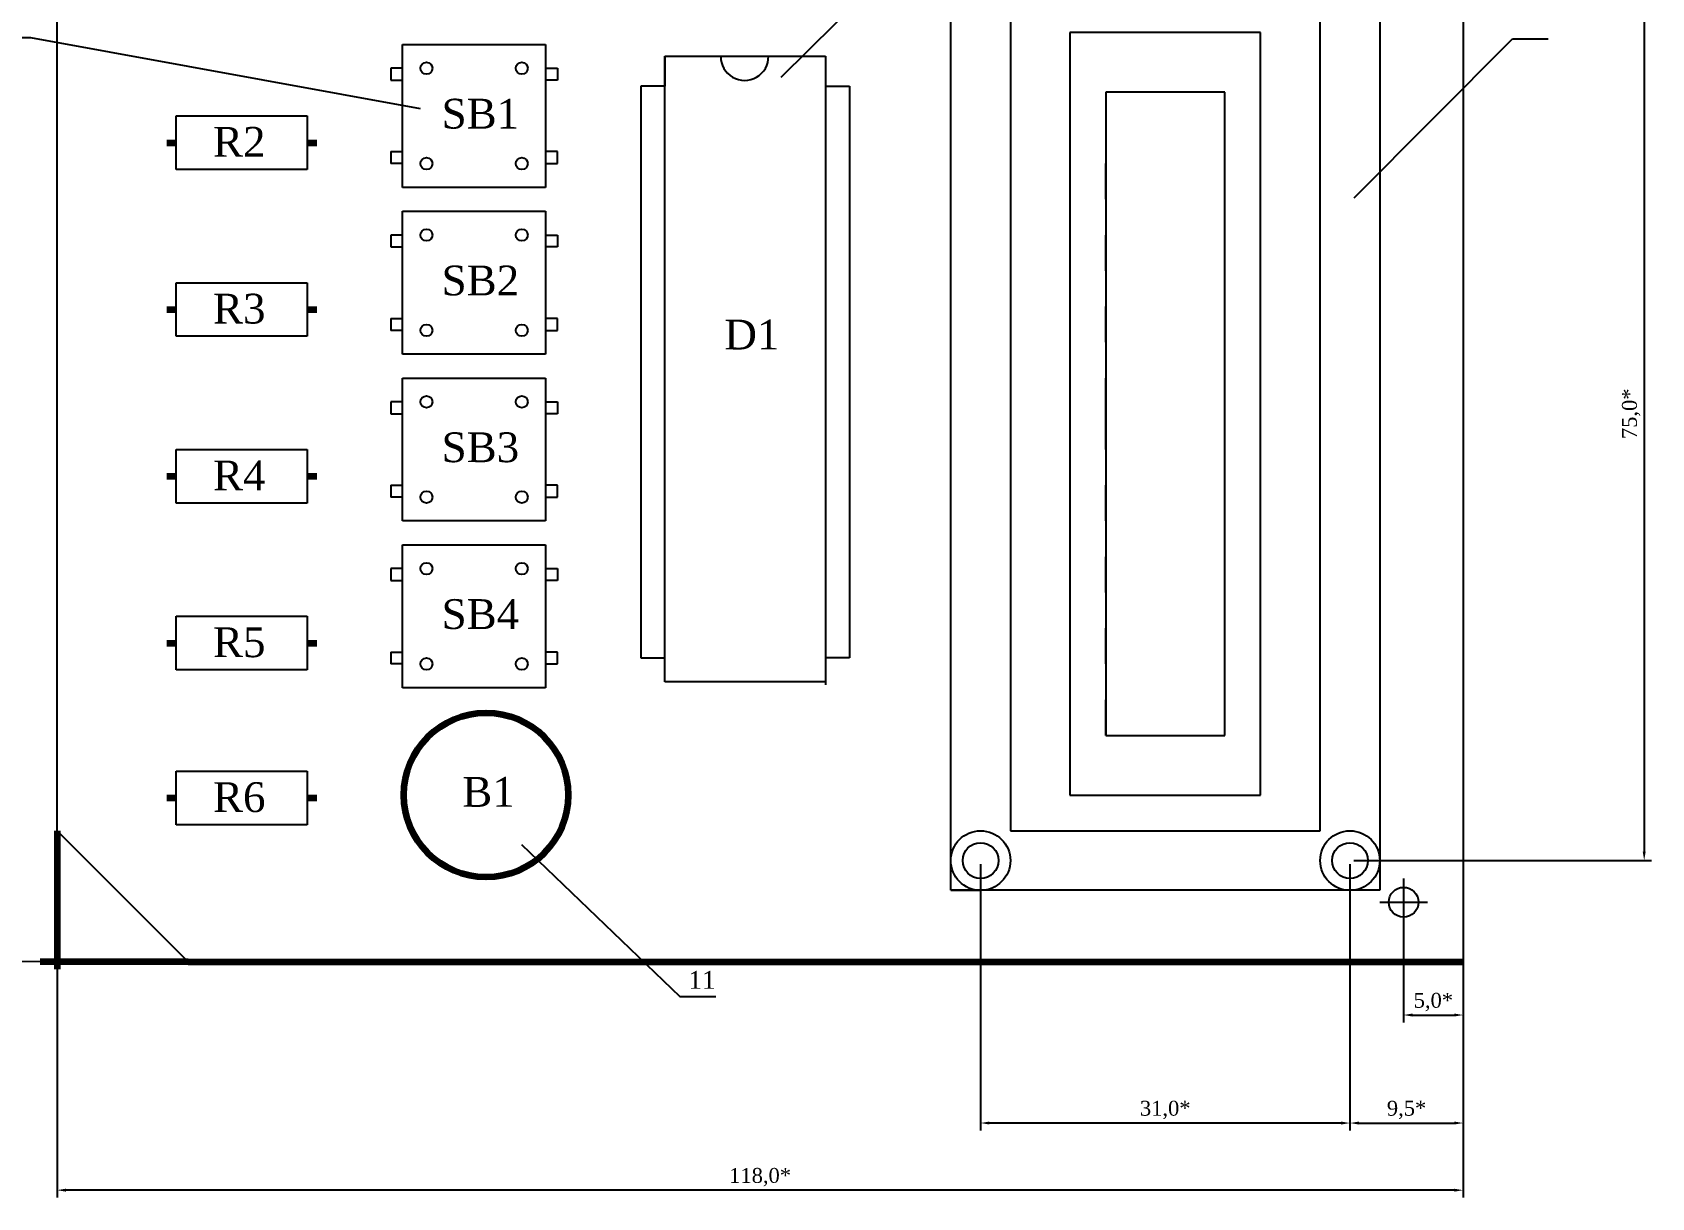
# Model space of a CAD drawing. Header units: millimetres. Extents: x 10 to 851, y 10 to 604.
# Drawn here: x 153.7 to 425.4, y 310.4 to 506 of the extents above; entities that cross this region are included whole.
import ezdxf
from ezdxf import colors
from ezdxf.entities.mleader import LeaderData, LeaderLine
from ezdxf.math import Vec2, Vec3

# ---------------------------------------------------------------- set-up
doc = ezdxf.new("R2010")
doc.units = ezdxf.units.MM
doc.header["$LTSCALE"] = 0.025
doc.styles.add('Annotative', font='times.ttf')
doc.styles.get("Standard").update_dxf_attribs({"font": 'times.ttf'})
doc.dimstyles.new('ISO-25', dxfattribs={"dimtxt": 2.5, "dimasz": 2.5, "dimexe": 1.25, "dimexo": 0.625, "dimtad": 1, "dimtxsty": 'Standard', "dimcen": 2.5, "dimadec": 0, "dimazin": 0, "dimtfac": 1, "dimtmove": 0, "dimatfit": 3, "dimfxl": 1, "dimarcsym": 0})

# ---------------------------------------------------------------- blocks, each defined once
blk = doc.blocks.new('*D29')
at = {"color": 0, "linetype": 'Continuous', "lineweight": -2, "transparency": 16777216}
for p, q in [((157.2, 550.01), (124.53, 550.27)), ((125.77, 548.76), (124.24, 351.76)), ((155.64, 350.01), (122.97, 350.27))]:
    blk.add_line(p, q, dxfattribs=at)
at = {"color": 0, "linetype": 'Continuous', "lineweight": 100, "transparency": 16777216}
for points in [[(125.52, 548.76), (126.02, 548.75), (125.78, 550.26)], [(123.99, 351.76), (124.49, 351.75), (124.22, 350.26)]]:
    blk.add_solid(points, dxfattribs=at)
at = {"layer": 'Defpoints', "color": 0, "linetype": 'Continuous', "lineweight": 100, "transparency": 16777216}
for p in [(157.82, 550.01), (124.22, 350.26), (156.27, 350.01)]:
    blk.add_point(p, dxfattribs=at)
at = {"color": 0, "linetype": 'Continuous', "lineweight": 100, "transparency": 16777216, "insert": (122.82, 450.27), "char_height": 2.5, "attachment_point": 5, "rotation": 89.5534}
blk.add_mtext('100,0*', dxfattribs=at)
blk = doc.blocks.new('*D30')
at = {"color": 0, "linetype": 'Continuous', "lineweight": -2, "transparency": 16777216}
for p, q in [((157.82, 349.38), (157.82, 310.42)), ((393.82, 349.38), (393.82, 310.42)), ((392.32, 311.67), (159.32, 311.67))]:
    blk.add_line(p, q, dxfattribs=at)
at = {"color": 0, "linetype": 'Continuous', "lineweight": 100, "transparency": 16777216}
for points in [[(159.32, 311.92), (159.32, 311.42), (157.82, 311.67)], [(392.32, 311.92), (392.32, 311.42), (393.82, 311.67)]]:
    blk.add_solid(points, dxfattribs=at)
at = {"layer": 'Defpoints', "color": 0, "linetype": 'Continuous', "lineweight": 100, "transparency": 16777216}
for p in [(157.82, 350.01), (393.82, 350.01), (157.82, 311.67)]:
    blk.add_point(p, dxfattribs=at)
at = {"color": 0, "linetype": 'Continuous', "lineweight": 100, "transparency": 16777216, "insert": (275.82, 313.85), "char_height": 2.5, "attachment_point": 5}
blk.add_mtext('118,0*', dxfattribs=at)
blk = doc.blocks.new('*D33')
at = {"color": 0, "linetype": 'Continuous', "lineweight": -2, "transparency": 16777216}
for p, q in [((383.82, 359.38), (383.82, 339.82)), ((393.82, 357.36), (393.82, 339.82)), ((385.32, 341.07), (392.32, 341.07))]:
    blk.add_line(p, q, dxfattribs=at)
at = {"color": 0, "linetype": 'Continuous', "lineweight": 100, "transparency": 16777216}
for points in [[(385.32, 341.32), (385.32, 340.82), (383.82, 341.07)], [(392.32, 341.32), (392.32, 340.82), (393.82, 341.07)]]:
    blk.add_solid(points, dxfattribs=at)
at = {"layer": 'Defpoints', "color": 0, "linetype": 'Continuous', "lineweight": 100, "transparency": 16777216}
for p in [(383.82, 360.01), (393.82, 357.99), (393.82, 341.07)]:
    blk.add_point(p, dxfattribs=at)
at = {"color": 0, "linetype": 'Continuous', "lineweight": 100, "transparency": 16777216, "insert": (388.82, 343.25), "char_height": 2.5, "attachment_point": 5}
blk.add_mtext('5,0*', dxfattribs=at)
blk = doc.blocks.new('_None')
blk = doc.blocks.new('*D89')
at = {"layer": 'Defpoints', "color": 0, "linetype": 'Continuous', "lineweight": -2, "transparency": 16777216}
for p, q in [((375.46, 517.01), (425.45, 517.01)), ((424.2, 515.51), (424.2, 368.5)), ((375.45, 367), (425.45, 367))]:
    blk.add_line(p, q, dxfattribs=at)
at = {"layer": 'Defpoints', "color": 0, "linetype": 'Continuous', "lineweight": 100, "transparency": 16777216}
for p in [(374.84, 517.01), (374.82, 367), (424.2, 367)]:
    blk.add_point(p, dxfattribs=at)
for points in [[(423.95, 515.51), (424.45, 515.51), (424.2, 517.01)], [(423.95, 368.5), (424.45, 368.5), (424.2, 367)]]:
    blk.add_solid(points, dxfattribs=at)
at = {"layer": 'Defpoints', "color": 0, "linetype": 'Continuous', "lineweight": 100, "transparency": 16777216, "insert": (422.02, 442), "char_height": 2.5, "attachment_point": 5, "rotation": 90, "style": 'Annotative'}
blk.add_mtext('75,0*', dxfattribs=at)
blk = doc.blocks.new('*D90')
at = {"layer": 'Defpoints', "color": 0, "linetype": 'Continuous', "lineweight": -2, "transparency": 16777216}
for p, q in [((312.82, 366.37), (312.82, 321.69)), ((374.82, 366.37), (374.82, 321.69)), ((373.32, 322.94), (314.32, 322.94))]:
    blk.add_line(p, q, dxfattribs=at)
at = {"layer": 'Defpoints', "color": 0, "linetype": 'Continuous', "lineweight": 100, "transparency": 16777216}
for p in [(312.82, 367), (374.82, 367), (312.82, 322.94)]:
    blk.add_point(p, dxfattribs=at)
for points in [[(314.32, 323.19), (314.32, 322.69), (312.82, 322.94)], [(373.32, 323.19), (373.32, 322.69), (374.82, 322.94)]]:
    blk.add_solid(points, dxfattribs=at)
at = {"layer": 'Defpoints', "color": 0, "linetype": 'Continuous', "lineweight": 100, "transparency": 16777216, "insert": (343.82, 325.13), "char_height": 2.5, "attachment_point": 5}
blk.add_mtext('31,0*', dxfattribs=at)
blk = doc.blocks.new('*D91')
at = {"layer": 'Defpoints', "color": 0, "linetype": 'Continuous', "lineweight": -2, "transparency": 16777216}
for p, q in [((374.82, 366.37), (374.82, 321.69)), ((393.82, 366.37), (393.82, 321.69)), ((376.32, 322.94), (392.32, 322.94))]:
    blk.add_line(p, q, dxfattribs=at)
at = {"layer": 'Defpoints', "color": 0, "linetype": 'Continuous', "lineweight": 100, "transparency": 16777216}
for p in [(374.82, 367), (393.82, 367), (393.82, 322.94)]:
    blk.add_point(p, dxfattribs=at)
for points in [[(376.32, 323.19), (376.32, 322.69), (374.82, 322.94)], [(392.32, 323.19), (392.32, 322.69), (393.82, 322.94)]]:
    blk.add_solid(points, dxfattribs=at)
at = {"layer": 'Defpoints', "color": 0, "linetype": 'Continuous', "lineweight": 100, "transparency": 16777216, "insert": (384.32, 325.13), "char_height": 2.5, "attachment_point": 5}
blk.add_mtext('9,5*', dxfattribs=at)
blk = doc.blocks.new('*D105')
at = {"color": 0, "linetype": 'Continuous', "lineweight": -2, "transparency": 16777216}
for p, q in [((374.82, 366.37), (374.82, 321.69)), ((393.82, 366.37), (393.82, 321.69)), ((376.32, 322.94), (392.32, 322.94))]:
    blk.add_line(p, q, dxfattribs=at)
at = {"color": 0, "linetype": 'Continuous', "lineweight": 100, "transparency": 16777216}
for points in [[(376.32, 323.19), (376.32, 322.69), (374.82, 322.94)], [(392.32, 323.19), (392.32, 322.69), (393.82, 322.94)]]:
    blk.add_solid(points, dxfattribs=at)
at = {"layer": 'Defpoints', "color": 0, "linetype": 'Continuous', "lineweight": 100, "transparency": 16777216}
for p in [(374.82, 367), (393.82, 367), (393.82, 322.94)]:
    blk.add_point(p, dxfattribs=at)
at = {"color": 0, "linetype": 'Continuous', "lineweight": 100, "transparency": 16777216, "insert": (384.32, 325.13), "char_height": 2.5, "attachment_point": 5}
blk.add_mtext('9,5*', dxfattribs=at)
blk = doc.blocks.new('*D106')
at = {"color": 0, "linetype": 'Continuous', "lineweight": -2, "transparency": 16777216}
for p, q in [((312.82, 366.37), (312.82, 321.69)), ((374.82, 366.37), (374.82, 321.69)), ((373.32, 322.94), (314.32, 322.94))]:
    blk.add_line(p, q, dxfattribs=at)
at = {"color": 0, "linetype": 'Continuous', "lineweight": 100, "transparency": 16777216}
for points in [[(314.32, 323.19), (314.32, 322.69), (312.82, 322.94)], [(373.32, 323.19), (373.32, 322.69), (374.82, 322.94)]]:
    blk.add_solid(points, dxfattribs=at)
at = {"layer": 'Defpoints', "color": 0, "linetype": 'Continuous', "lineweight": 100, "transparency": 16777216}
for p in [(312.82, 367), (374.82, 367), (312.82, 322.94)]:
    blk.add_point(p, dxfattribs=at)
at = {"color": 0, "linetype": 'Continuous', "lineweight": 100, "transparency": 16777216, "insert": (343.82, 325.13), "char_height": 2.5, "attachment_point": 5}
blk.add_mtext('31,0*', dxfattribs=at)
blk = doc.blocks.new('*D107')
at = {"color": 0, "linetype": 'Continuous', "lineweight": -2, "transparency": 16777216}
for p, q in [((375.46, 517.01), (425.45, 517.01)), ((424.2, 515.51), (424.2, 368.5)), ((375.45, 367), (425.45, 367))]:
    blk.add_line(p, q, dxfattribs=at)
at = {"color": 0, "linetype": 'Continuous', "lineweight": 100, "transparency": 16777216}
for points in [[(423.95, 515.51), (424.45, 515.51), (424.2, 517.01)], [(423.95, 368.5), (424.45, 368.5), (424.2, 367)]]:
    blk.add_solid(points, dxfattribs=at)
at = {"layer": 'Defpoints', "color": 0, "linetype": 'Continuous', "lineweight": 100, "transparency": 16777216}
for p in [(374.84, 517.01), (374.82, 367), (424.2, 367)]:
    blk.add_point(p, dxfattribs=at)
at = {"color": 0, "linetype": 'Continuous', "lineweight": 100, "transparency": 16777216, "insert": (422.02, 442), "char_height": 2.5, "attachment_point": 5, "rotation": 90, "style": 'Annotative'}
blk.add_mtext('75,0*', dxfattribs=at)
blk = doc.blocks.new('*D110')
at = {"color": 0, "linetype": 'Continuous', "lineweight": -2, "transparency": 16777216}
for p, q in [((383.82, 359.38), (383.82, 339.82)), ((393.82, 357.36), (393.82, 339.82)), ((385.32, 341.07), (392.32, 341.07))]:
    blk.add_line(p, q, dxfattribs=at)
at = {"color": 0, "linetype": 'Continuous', "lineweight": 100, "transparency": 16777216}
for points in [[(385.32, 341.32), (385.32, 340.82), (383.82, 341.07)], [(392.32, 341.32), (392.32, 340.82), (393.82, 341.07)]]:
    blk.add_solid(points, dxfattribs=at)
at = {"layer": 'Defpoints', "color": 0, "linetype": 'Continuous', "lineweight": 100, "transparency": 16777216}
for p in [(383.82, 360.01), (393.82, 357.99), (393.82, 341.07)]:
    blk.add_point(p, dxfattribs=at)
at = {"color": 0, "linetype": 'Continuous', "lineweight": 100, "transparency": 16777216, "insert": (388.82, 343.25), "char_height": 2.5, "attachment_point": 5}
blk.add_mtext('5,0*', dxfattribs=at)
blk = doc.blocks.new('*D113')
at = {"color": 0, "linetype": 'Continuous', "lineweight": -2, "transparency": 16777216}
for p, q in [((157.82, 349.38), (157.82, 310.42)), ((393.82, 349.38), (393.82, 310.42)), ((392.32, 311.67), (159.32, 311.67))]:
    blk.add_line(p, q, dxfattribs=at)
at = {"color": 0, "linetype": 'Continuous', "lineweight": 100, "transparency": 16777216}
for points in [[(159.32, 311.92), (159.32, 311.42), (157.82, 311.67)], [(392.32, 311.92), (392.32, 311.42), (393.82, 311.67)]]:
    blk.add_solid(points, dxfattribs=at)
at = {"layer": 'Defpoints', "color": 0, "linetype": 'Continuous', "lineweight": 100, "transparency": 16777216}
for p in [(157.82, 350.01), (393.82, 350.01), (157.82, 311.67)]:
    blk.add_point(p, dxfattribs=at)
at = {"color": 0, "linetype": 'Continuous', "lineweight": 100, "transparency": 16777216, "insert": (275.82, 313.85), "char_height": 2.5, "attachment_point": 5}
blk.add_mtext('118,0*', dxfattribs=at)
blk = doc.blocks.new('*D114')
at = {"color": 0, "linetype": 'Continuous', "lineweight": -2, "transparency": 16777216}
for p, q in [((157.2, 550.01), (124.53, 550.27)), ((125.77, 548.76), (124.24, 351.76)), ((155.64, 350.01), (122.97, 350.27))]:
    blk.add_line(p, q, dxfattribs=at)
at = {"color": 0, "linetype": 'Continuous', "lineweight": 100, "transparency": 16777216}
for points in [[(125.52, 548.76), (126.02, 548.75), (125.78, 550.26)], [(123.99, 351.76), (124.49, 351.75), (124.22, 350.26)]]:
    blk.add_solid(points, dxfattribs=at)
at = {"layer": 'Defpoints', "color": 0, "linetype": 'Continuous', "lineweight": 100, "transparency": 16777216}
for p in [(157.82, 550.01), (124.22, 350.26), (156.27, 350.01)]:
    blk.add_point(p, dxfattribs=at)
at = {"color": 0, "linetype": 'Continuous', "lineweight": 100, "transparency": 16777216, "insert": (122.82, 450.27), "char_height": 2.5, "attachment_point": 5, "rotation": 89.5534}
blk.add_mtext('100,0*', dxfattribs=at)

msp = doc.modelspace()

# ---------------------------------------------------------------- linework, layer by layer
for p, q in [((157.82454, 372.00598), (157.82454, 550.00598)), ((157.82454, 372.00598), (157.82454, 550.00598)), ((393.82454, 550.00598), (393.82454, 350.00598)), ((393.82454, 550.00598), (393.82454, 350.00598)), ((307.82454, 362.00598), (307.82454, 522.00598)), ((307.82454, 362.00598), (307.82454, 522.00598)), ((379.82454, 522.00598), (379.82454, 362.00598)), ((379.82454, 522.00598), (379.82454, 362.00598)), ((317.82454, 512.00598), (317.82454, 372.00598)), ((317.82454, 512.00598), (317.82454, 372.00598)), ((369.82454, 372.00598), (369.82454, 512.00598)), ((369.82454, 372.00598), (369.82454, 512.00598)), ((359.82454, 506.00598), (327.82454, 506.00598)), ((327.82454, 506.00598), (327.82454, 378.00598)), ((327.82454, 506.00598), (327.82454, 378.00598)), ((359.82454, 506.00598), (327.82454, 506.00598)), ((359.82454, 378.00598), (359.82454, 506.00598)), ((359.82454, 378.00598), (359.82454, 506.00598)), ((215.82454, 504.00598), (239.82454, 504.00598)), ((215.82454, 480.00598), (215.82454, 504.00598)), ((215.82454, 480.00598), (215.82454, 504.00598)), ((215.82454, 504.00598), (239.82454, 504.00598)), ((239.82454, 504.00598), (239.82454, 480.00598)), ((239.82454, 504.00598), (239.82454, 480.00598)), ((259.82454, 397.00598), (259.82454, 502.00598)), ((259.82454, 502.00598), (286.82454, 502.00598)), ((259.82454, 502.00598), (259.82454, 497.00598)), ((259.82454, 502.00598), (259.82454, 497.00598)), ((259.82454, 502.00598), (286.82454, 502.00598)), ((259.82454, 397.00598), (259.82454, 502.00598)), ((286.82454, 502.00598), (286.82454, 397.00598)), ((286.82454, 502.00598), (286.82454, 497.00598)), ((286.82454, 502.00598), (286.82454, 497.00598)), ((286.82454, 502.00598), (286.82454, 397.00598)), ((215.82454, 500.00598), (213.82454, 500.00598)), ((213.82454, 500.00598), (213.82454, 498.00598)), ((213.82454, 500.00598), (213.82454, 498.00598)), ((215.82454, 500.00598), (213.82454, 500.00598)), ((213.82454, 498.00598), (215.82454, 498.00598)), ((213.82454, 498.00598), (215.82454, 498.00598)), ((239.82454, 500.00598), (241.82454, 500.00598)), ((239.82454, 500.00598), (241.82454, 500.00598)), ((241.82454, 498.00598), (239.82454, 498.00598)), ((241.82454, 498.00598), (239.82454, 498.00598)), ((241.82454, 500.00598), (241.82454, 500.00598)), ((241.82454, 500.00598), (241.82454, 498.00598)), ((241.82454, 500.00598), (241.82454, 498.00598)), ((241.82454, 500.00598), (241.82454, 500.00598)), ((259.82454, 497.00598), (255.82454, 497.00598)), ((255.82454, 497.00598), (255.82454, 401.00598)), ((255.82454, 497.00598), (255.82454, 401.00598)), ((259.82454, 497.00598), (255.82454, 497.00598)), ((286.82454, 497.00598), (290.82454, 497.00598)), ((286.82454, 497.00598), (290.82454, 497.00598)), ((290.82454, 497.00598), (290.82454, 401.00598)), ((290.82454, 497.00598), (290.82454, 401.00598)), ((353.82454, 496.00598), (333.82454, 496.00598)), ((333.82454, 496.00598), (333.82454, 390.00598)), ((333.82454, 496.00598), (333.82454, 390.00598)), ((353.82454, 496.00598), (333.82454, 496.00598)), ((353.82454, 388.00598), (353.82454, 496.00598)), ((353.82454, 388.00598), (353.82454, 496.00598)), ((177.82454, 492.00598), (199.82454, 492.00598)), ((177.82454, 483.00598), (177.82454, 492.00598)), ((177.82454, 483.00598), (177.82454, 492.00598)), ((177.82454, 492.00598), (199.82454, 492.00598)), ((199.82454, 492.00598), (199.82454, 483.00598)), ((199.82454, 492.00598), (199.82454, 483.00598)), ((353.82454, 484.00598), (353.82454, 490.00598)), ((353.82454, 484.00598), (353.82454, 490.00598)), ((213.82454, 486.00598), (213.82454, 484.00598)), ((213.82454, 486.00598), (215.82454, 486.00598)), ((213.82454, 486.00598), (215.82454, 486.00598)), ((213.82454, 486.00598), (213.82454, 484.00598)), ((215.82454, 484.00598), (213.82454, 484.00598)), ((215.82454, 484.00598), (213.82454, 484.00598)), ((241.82454, 486.00598), (239.82454, 486.00598)), ((241.82454, 486.00598), (239.82454, 486.00598)), ((239.82454, 484.00598), (241.82454, 484.00598)), ((239.82454, 484.00598), (241.82454, 484.00598)), ((241.82454, 484.00598), (241.82454, 486.00598)), ((241.82454, 484.00598), (241.82454, 486.00598)), ((333.82454, 478.00598), (333.82454, 484.00598)), ((333.82454, 478.00598), (333.82454, 484.00598)), ((199.82454, 483.00598), (177.82454, 483.00598)), ((199.82454, 483.00598), (177.82454, 483.00598)), ((239.82454, 480.00598), (215.82454, 480.00598)), ((239.82454, 480.00598), (215.82454, 480.00598)), ((215.82454, 476.00598), (239.82454, 476.00598)), ((215.82454, 452.00598), (215.82454, 476.00598)), ((215.82454, 452.00598), (215.82454, 476.00598)), ((215.82454, 476.00598), (239.82454, 476.00598)), ((239.82454, 476.00598), (239.82454, 452.00598)), ((239.82454, 476.00598), (239.82454, 452.00598)), ((353.82454, 472.00598), (353.82454, 478.00598)), ((353.82454, 472.00598), (353.82454, 478.00598)), ((215.82454, 472.00598), (213.82454, 472.00598)), ((213.82454, 472.00598), (213.82454, 470.00598)), ((213.82454, 472.00598), (213.82454, 470.00598)), ((215.82454, 472.00598), (213.82454, 472.00598)), ((239.82454, 472.00598), (241.82454, 472.00598)), ((239.82454, 472.00598), (241.82454, 472.00598)), ((241.82454, 472.00598), (241.82454, 472.00598)), ((241.82454, 472.00598), (241.82454, 470.00598)), ((241.82454, 472.00598), (241.82454, 470.00598)), ((241.82454, 472.00598), (241.82454, 472.00598)), ((333.82454, 466.00598), (333.82454, 472.00598)), ((333.82454, 466.00598), (333.82454, 472.00598)), ((213.82454, 470.00598), (215.82454, 470.00598)), ((213.82454, 470.00598), (215.82454, 470.00598)), ((241.82454, 470.00598), (239.82454, 470.00598)), ((241.82454, 470.00598), (239.82454, 470.00598)), ((353.82454, 460.00598), (353.82454, 466.00598)), ((353.82454, 460.00598), (353.82454, 466.00598)), ((177.82454, 464.00598), (199.82454, 464.00598)), ((177.82454, 455.00598), (177.82454, 464.00598)), ((177.82454, 455.00598), (177.82454, 464.00598)), ((177.82454, 464.00598), (199.82454, 464.00598)), ((199.82454, 464.00598), (199.82454, 455.00598)), ((199.82454, 464.00598), (199.82454, 455.00598)), ((333.82454, 454.00598), (333.82454, 460.00598)), ((333.82454, 454.00598), (333.82454, 460.00598)), ((213.82454, 458.00598), (213.82454, 456.00598)), ((213.82454, 458.00598), (215.82454, 458.00598)), ((213.82454, 458.00598), (215.82454, 458.00598)), ((213.82454, 458.00598), (213.82454, 456.00598)), ((241.82454, 458.00598), (239.82454, 458.00598)), ((241.82454, 458.00598), (239.82454, 458.00598)), ((241.82454, 456.00598), (241.82454, 458.00598)), ((241.82454, 456.00598), (241.82454, 458.00598)), ((199.82454, 455.00598), (177.82454, 455.00598)), ((199.82454, 455.00598), (177.82454, 455.00598)), ((215.82454, 456.00598), (213.82454, 456.00598)), ((215.82454, 456.00598), (213.82454, 456.00598)), ((239.82454, 456.00598), (241.82454, 456.00598)), ((239.82454, 456.00598), (241.82454, 456.00598)), ((353.82454, 448.00598), (353.82454, 454.00598)), ((353.82454, 448.00598), (353.82454, 454.00598)), ((239.82454, 452.00598), (215.82454, 452.00598)), ((239.82454, 452.00598), (215.82454, 452.00598)), ((215.82454, 448.00598), (239.82454, 448.00598)), ((215.82454, 424.00598), (215.82454, 448.00598)), ((215.82454, 424.00598), (215.82454, 448.00598)), ((215.82454, 448.00598), (239.82454, 448.00598)), ((239.82454, 448.00598), (239.82454, 424.00598)), ((239.82454, 448.00598), (239.82454, 424.00598)), ((333.82454, 436.00598), (333.82454, 448.00598)), ((333.82454, 436.00598), (333.82454, 448.00598)), ((215.82454, 444.00598), (213.82454, 444.00598)), ((213.82454, 444.00598), (213.82454, 442.00598)), ((213.82454, 444.00598), (213.82454, 442.00598)), ((215.82454, 444.00598), (213.82454, 444.00598)), ((239.82454, 444.00598), (241.82454, 444.00598)), ((239.82454, 444.00598), (241.82454, 444.00598)), ((241.82454, 444.00598), (241.82454, 444.00598)), ((241.82454, 444.00598), (241.82454, 442.00598)), ((241.82454, 444.00598), (241.82454, 442.00598)), ((241.82454, 444.00598), (241.82454, 444.00598)), ((213.82454, 442.00598), (215.82454, 442.00598)), ((213.82454, 442.00598), (215.82454, 442.00598)), ((241.82454, 442.00598), (239.82454, 442.00598)), ((241.82454, 442.00598), (239.82454, 442.00598)), ((177.82454, 436.00598), (199.82454, 436.00598)), ((177.82454, 427.00598), (177.82454, 436.00598)), ((177.82454, 427.00598), (177.82454, 436.00598)), ((177.82454, 436.00598), (199.82454, 436.00598)), ((199.82454, 436.00598), (199.82454, 427.00598)), ((199.82454, 436.00598), (199.82454, 427.00598)), ((353.82454, 430.00598), (353.82454, 436.00598)), ((353.82454, 430.00598), (353.82454, 436.00598)), ((213.82454, 430.00598), (213.82454, 428.00598)), ((213.82454, 430.00598), (215.82454, 430.00598)), ((213.82454, 430.00598), (215.82454, 430.00598)), ((213.82454, 430.00598), (213.82454, 428.00598)), ((241.82454, 430.00598), (239.82454, 430.00598)), ((241.82454, 430.00598), (239.82454, 430.00598)), ((241.82454, 428.00598), (241.82454, 430.00598)), ((241.82454, 428.00598), (241.82454, 430.00598)), ((333.82454, 424.00598), (333.82454, 430.00598)), ((333.82454, 424.00598), (333.82454, 430.00598)), ((199.82454, 427.00598), (177.82454, 427.00598)), ((199.82454, 427.00598), (177.82454, 427.00598)), ((215.82454, 428.00598), (213.82454, 428.00598)), ((215.82454, 428.00598), (213.82454, 428.00598)), ((239.82454, 428.00598), (241.82454, 428.00598)), ((239.82454, 428.00598), (241.82454, 428.00598)), ((239.82454, 424.00598), (215.82454, 424.00598)), ((239.82454, 424.00598), (215.82454, 424.00598)), ((353.82454, 418.00598), (353.82454, 424.00598)), ((353.82454, 418.00598), (353.82454, 424.00598)), ((215.82454, 420.00598), (239.82454, 420.00598)), ((215.82454, 396.00598), (215.82454, 420.00598)), ((215.82454, 396.00598), (215.82454, 420.00598)), ((215.82454, 420.00598), (239.82454, 420.00598)), ((239.82454, 420.00598), (239.82454, 396.00598)), ((239.82454, 420.00598), (239.82454, 396.00598)), ((215.82454, 416.00598), (213.82454, 416.00598)), ((213.82454, 416.00598), (213.82454, 414.00598)), ((213.82454, 416.00598), (213.82454, 414.00598)), ((215.82454, 416.00598), (213.82454, 416.00598)), ((239.82454, 416.00598), (241.82454, 416.00598)), ((239.82454, 416.00598), (241.82454, 416.00598)), ((241.82454, 416.00598), (241.82454, 416.00598)), ((241.82454, 416.00598), (241.82454, 414.00598)), ((241.82454, 416.00598), (241.82454, 414.00598)), ((241.82454, 416.00598), (241.82454, 416.00598)), ((333.82454, 412.00598), (333.82454, 418.00598)), ((333.82454, 412.00598), (333.82454, 418.00598)), ((213.82454, 414.00598), (215.82454, 414.00598)), ((213.82454, 414.00598), (215.82454, 414.00598)), ((241.82454, 414.00598), (239.82454, 414.00598)), ((241.82454, 414.00598), (239.82454, 414.00598)), ((353.82454, 406.00598), (353.82454, 412.00598)), ((353.82454, 406.00598), (353.82454, 412.00598)), ((177.82454, 408.00598), (199.82454, 408.00598)), ((177.82454, 399.00598), (177.82454, 408.00598)), ((177.82454, 399.00598), (177.82454, 408.00598)), ((177.82454, 408.00598), (199.82454, 408.00598)), ((199.82454, 408.00598), (199.82454, 399.00598)), ((199.82454, 408.00598), (199.82454, 399.00598)), ((333.82454, 400.00598), (333.82454, 406.00598)), ((333.82454, 400.00598), (333.82454, 406.00598)), ((213.82454, 402.00598), (213.82454, 400.00598)), ((213.82454, 402.00598), (215.82454, 402.00598)), ((213.82454, 402.00598), (215.82454, 402.00598)), ((213.82454, 402.00598), (213.82454, 400.00598)), ((215.82454, 400.00598), (213.82454, 400.00598)), ((215.82454, 400.00598), (213.82454, 400.00598)), ((241.82454, 402.00598), (239.82454, 402.00598)), ((241.82454, 402.00598), (239.82454, 402.00598)), ((239.82454, 400.00598), (241.82454, 400.00598)), ((239.82454, 400.00598), (241.82454, 400.00598)), ((241.82454, 400.00598), (241.82454, 402.00598)), ((241.82454, 400.00598), (241.82454, 402.00598)), ((255.82454, 401.00598), (259.82454, 401.00598)), ((255.82454, 401.00598), (259.82454, 401.00598)), ((286.82454, 402.00598), (286.82454, 396.50598)), ((286.82454, 402.00598), (286.82454, 396.50598)), ((290.82454, 401.00598), (286.82454, 401.00598)), ((290.82454, 401.00598), (286.82454, 401.00598)), ((353.82454, 394.00598), (353.82454, 400.00598)), ((353.82454, 394.00598), (353.82454, 400.00598)), ((199.82454, 399.00598), (177.82454, 399.00598)), ((199.82454, 399.00598), (177.82454, 399.00598)), ((286.82454, 397.00598), (259.82454, 397.00598)), ((286.82454, 397.00598), (259.82454, 397.00598)), ((239.82454, 396.00598), (215.82454, 396.00598)), ((239.82454, 396.00598), (215.82454, 396.00598)), ((333.82454, 388.00598), (333.82454, 394.00598)), ((333.82454, 388.00598), (333.82454, 394.00598)), ((333.82454, 390.00598), (333.82454, 388.00598)), ((333.82454, 390.00598), (333.82454, 388.00598)), ((333.82454, 388.00598), (353.82454, 388.00598)), ((333.82454, 388.00598), (353.82454, 388.00598)), ((177.82454, 382.00598), (199.82454, 382.00598)), ((177.82454, 373.00598), (177.82454, 382.00598)), ((177.82454, 373.00598), (177.82454, 382.00598)), ((177.82454, 382.00598), (199.82454, 382.00598)), ((199.82454, 382.00598), (199.82454, 373.00598)), ((199.82454, 382.00598), (199.82454, 373.00598)), ((327.82454, 378.00598), (359.82454, 378.00598)), ((327.82454, 378.00598), (359.82454, 378.00598)), ((199.82454, 373.00598), (177.82454, 373.00598)), ((199.82454, 373.00598), (177.82454, 373.00598)), ((157.82454, 372.00598), (179.82454, 350.00598)), ((157.82454, 372.00598), (179.82454, 350.00598)), ((307.82454, 362.00598), (307.82454, 371.30598)), ((307.82454, 362.00598), (307.82454, 371.30598)), ((317.82454, 372.00598), (369.82454, 372.00598)), ((317.82454, 372.00598), (369.82454, 372.00598)), ((379.82454, 362.00598), (307.82454, 362.00598)), ((307.82454, 362.00598), (312.82454, 361.99826)), ((307.82454, 362.00598), (312.82454, 361.99826)), ((379.82454, 362.00598), (307.82454, 362.00598)), ((383.82454, 364.00598), (383.82454, 356.00598)), ((383.82454, 364.00598), (383.82454, 356.00598)), ((379.82454, 360.00598), (387.82454, 360.00598)), ((379.82454, 360.00598), (387.82454, 360.00598))]:
    msp.add_line(p, q)
at = {"linetype": 'Continuous', "lineweight": 100}
for p, q in [((176.22454, 487.50598), (177.82454, 487.50598)), ((176.22454, 487.50598), (177.82454, 487.50598)), ((199.82454, 487.50598), (201.42454, 487.50598)), ((199.82454, 487.50598), (201.42454, 487.50598)), ((176.22454, 459.50598), (177.82454, 459.50598)), ((176.22454, 459.50598), (177.82454, 459.50598)), ((199.82454, 459.50598), (201.42454, 459.50598)), ((199.82454, 459.50598), (201.42454, 459.50598)), ((176.22454, 431.50598), (177.82454, 431.50598)), ((176.22454, 431.50598), (177.82454, 431.50598)), ((199.82454, 431.50598), (201.42454, 431.50598)), ((199.82454, 431.50598), (201.42454, 431.50598)), ((176.22454, 403.50598), (177.82454, 403.50598)), ((176.22454, 403.50598), (177.82454, 403.50598)), ((199.82454, 403.50598), (201.42454, 403.50598)), ((199.82454, 403.50598), (201.42454, 403.50598)), ((176.22454, 377.50598), (177.82454, 377.50598)), ((176.22454, 377.50598), (177.82454, 377.50598)), ((199.82454, 377.50598), (201.42454, 377.50598)), ((199.82454, 377.50598), (201.42454, 377.50598)), ((157.82454, 372.00598), (157.82454, 348.75598)), ((157.82454, 372.00598), (157.82454, 348.75598)), ((179.82454, 350.00598), (155.01547, 350.01572)), ((179.82454, 350.00598), (155.01547, 350.01572)), ((179.82454, 350.00598), (393.82454, 350.00598)), ((179.82454, 350.00598), (393.82454, 350.00598))]:
    msp.add_line(p, q, dxfattribs=at)
for centre, radius in [((219.82454, 500.00598), 1), ((219.82454, 500.00598), 1), ((235.82454, 500.00598), 1), ((235.82454, 500.00598), 1), ((219.82454, 484.00598), 1), ((219.82454, 484.00598), 1), ((235.82454, 484.00598), 1), ((235.82454, 484.00598), 1), ((219.82454, 472.00598), 1), ((219.82454, 472.00598), 1), ((235.82454, 472.00598), 1), ((235.82454, 472.00598), 1), ((219.82454, 456.00598), 1), ((219.82454, 456.00598), 1), ((235.82454, 456.00598), 1), ((235.82454, 456.00598), 1), ((219.82454, 444.00598), 1), ((219.82454, 444.00598), 1), ((235.82454, 444.00598), 1), ((235.82454, 444.00598), 1), ((219.82454, 428.00598), 1), ((219.82454, 428.00598), 1), ((235.82454, 428.00598), 1), ((235.82454, 428.00598), 1), ((219.82454, 416.00598), 1), ((219.82454, 416.00598), 1), ((235.82454, 416.00598), 1), ((235.82454, 416.00598), 1), ((219.82454, 400.00598), 1), ((219.82454, 400.00598), 1), ((235.82454, 400.00598), 1), ((235.82454, 400.00598), 1), ((312.82454, 366.99826), 5), ((312.82454, 366.99826), 5), ((312.82454, 366.99826), 3), ((312.82454, 366.99826), 3), ((374.82454, 366.99826), 5), ((374.82454, 366.99826), 5), ((374.82454, 366.99826), 3), ((374.82454, 366.99826), 3), ((383.82454, 360.00598), 2.5), ((383.82454, 360.00598), 2.5)]:
    msp.add_circle(centre, radius)
msp.add_circle((229.82454, 378.00598), 13.8, dxfattribs=at)
msp.add_circle((229.82454, 378.00598), 13.8, dxfattribs=at)
msp.add_arc((273.22899, 501.95815), 4, 179.3148736, 0.6851264)
msp.add_arc((273.22899, 501.95815), 4, 179.3148736, 0.6851264)

# ---------------------------------------------------------------- texts
at = {"char_height": 5, "attachment_point": 1}
for s, insert in [('SB1', (222.36946, 494.8819)), ('SB1', (222.36946, 494.8819)), ('R2', (183.99565, 490.15302)), ('R2', (183.99565, 490.15302)), ('SB2', (222.36946, 466.8819)), ('SB2', (222.36946, 466.8819)), ('R3', (183.99565, 462.15302)), ('R3', (183.99565, 462.15302)), ('D1', (269.82657, 457.79607)), ('D1', (269.82657, 457.79607)), ('SB3', (222.36946, 438.8819)), ('SB3', (222.36946, 438.8819)), ('R4', (183.99565, 434.15302)), ('R4', (183.99565, 434.15302)), ('SB4', (222.36946, 410.8819)), ('SB4', (222.36946, 410.8819)), ('R5', (183.99565, 406.15302)), ('R5', (183.99565, 406.15302)), ('B1', (225.82454, 381.02644)), ('B1', (225.82454, 381.02644)), ('R6', (183.99565, 380.15302)), ('R6', (183.99565, 380.15302))]:
    msp.add_mtext_dynamic_manual_height_columns(s, width=8.0317859, gutter_width=25, heights=[0], dxfattribs=dict(at, insert=insert))
at = {"linetype": 'Continuous', "lineweight": 100, "insert": (263.80183, 348.46875), "char_height": 3, "attachment_point": 1}
msp.add_mtext_dynamic_manual_height_columns('11', width=8.1090886, gutter_width=25, heights=[0], dxfattribs=at)

# ---------------------------------------------------------------- dimensions: what is measured, and where the dimension line sits
at = {"linetype": 'Continuous', "lineweight": 100}
for picture in ['*D29', '*D114']:
    dim = msp.add_aligned_dim(p1=(157.82454, 550.00598), p2=(156.26543, 350.00598), distance=-32.04204, text='100,0*', dimstyle='ISO-25', override={"dimasz": 1.5}, dxfattribs=at)
    dim.commit()
    dim.dimension.update_dxf_attribs({"geometry": picture, "text_midpoint": (122.82167, 450.27277)})
dim = msp.add_linear_dim(base=(424.1979, 366.99826), p1=(374.83598, 517.00505), p2=(374.82454, 366.99826), angle=90, text='75,0*', dimstyle='ISO-25', override={"dimasz": 1.5, "dimtxsty": 'Annotative'}, dxfattribs=at)
dim.commit()
dim.dimension.update_dxf_attribs({"geometry": '*D107', "text_midpoint": (422.01558, 442.00165)})
for base, p1, p2, text, picture, middle in [((312.82454, 322.94479), (374.82454, 366.99826), (312.82454, 366.99826), '31,0*', '*D106', (343.82454, 325.12711)), ((393.82454, 322.94479), (374.82454, 366.99826), (393.82454, 366.99826), '9,5*', '*D105', (384.32454, 325.12711)), ((393.82454, 341.06748), (383.82454, 360.00598), (393.82454, 357.98731), '5,0*', '*D33', (388.82454, 343.2498)), ((393.82454, 341.06748), (383.82454, 360.00598), (393.82454, 357.98731), '5,0*', '*D110', (388.82454, 343.2498)), ((157.82454, 311.67012), (393.82454, 350.00598), (157.82454, 350.00598), '118,0*', '*D30', (275.82454, 313.85244)), ((157.82454, 311.67012), (393.82454, 350.00598), (157.82454, 350.00598), '118,0*', '*D113', (275.82454, 313.85244))]:
    dim = msp.add_linear_dim(base=base, p1=p1, p2=p2, text=text, dimstyle='ISO-25', override={"dimasz": 1.5}, dxfattribs=at)
    dim.commit()
    dim.dimension.update_dxf_attribs({"geometry": picture, "text_midpoint": middle})
at = {"layer": 'Defpoints', "linetype": 'Continuous', "lineweight": 100}
dim = msp.add_linear_dim(base=(424.1979, 366.99826), p1=(374.83598, 517.00505), p2=(374.82454, 366.99826), angle=90, text='75,0*', dimstyle='ISO-25', override={"dimasz": 1.5, "dimtxsty": 'Annotative'}, dxfattribs=at)
dim.commit()
dim.dimension.update_dxf_attribs({"geometry": '*D89', "text_midpoint": (422.01558, 442.00165)})
for base, p2, text, picture, middle in [((312.82454, 322.94479), (312.82454, 366.99826), '31,0*', '*D90', (343.82454, 325.12711)), ((393.82454, 322.94479), (393.82454, 366.99826), '9,5*', '*D91', (384.32454, 325.12711))]:
    dim = msp.add_linear_dim(base=base, p1=(374.82454, 366.99826), p2=p2, text=text, dimstyle='ISO-25', override={"dimasz": 1.5}, dxfattribs=at)
    dim.commit()
    dim.dimension.update_dxf_attribs({"geometry": picture, "text_midpoint": middle})

# ---------------------------------------------------------------- leaders
at = {"linetype": 'Continuous', "lineweight": 100}
ml = msp.add_multileader_mtext('Standard', dxfattribs=at)
ml.set_content('', color=256)
ml.set_leader_properties()
ml.set_arrow_properties(name='NONE')
ml.build(insert=Vec2(0, 0))
ml.multileader.update_dxf_attribs({"text_right_attachment_type": 6, "dogleg_length": 3, "arrow_head_size": 8})
ctx = ml.context
ctx.base_point, ctx.char_height, ctx.arrow_head_size, ctx.landing_gap_size, ctx.plane_origin = Vec3(348.38571, 560.91493), 8, 8, 4, Vec3(279.32976, 498.4994)
ctx.right_attachment = 6
notes = []
notes.append((ctx, [(0, (1, 1, 0), (342.38571, 560.91493), (1, 0), 6, [(0, [(279.32976, 498.4994)], 0, [])])]))
ctx.mtext.insert, ctx.mtext.flow_direction = Vec3(352.38571, 564.91493), 5
ml = msp.add_multileader_mtext('Standard', dxfattribs=at)
ml.set_content('', color=256)
ml.set_leader_properties()
ml.set_arrow_properties(name='NONE')
ml.build(insert=Vec2(0, 0))
ml.multileader.update_dxf_attribs({"text_right_attachment_type": 6, "dogleg_length": 3, "arrow_head_size": 8})
ctx = ml.context
ctx.base_point, ctx.char_height, ctx.arrow_head_size, ctx.landing_gap_size, ctx.plane_origin = Vec3(348.38571, 560.91493), 8, 8, 4, Vec3(279.32976, 498.4994)
ctx.right_attachment = 6
notes.append((ctx, [(0, (1, 1, 0), (342.38571, 560.91493), (1, 0), 6, [(0, [(279.32976, 498.4994)], 0, [])])]))
ctx.mtext.insert, ctx.mtext.flow_direction = Vec3(352.38571, 564.91493), 5
ml = msp.add_multileader_mtext('Standard', dxfattribs=at)
ml.set_content('', color=256)
ml.set_leader_properties()
ml.set_arrow_properties(name='NONE')
ml.build(insert=Vec2(0, 0))
ml.multileader.update_dxf_attribs({"text_right_attachment_type": 6, "dogleg_length": 3, "arrow_head_size": 8})
ctx = ml.context
ctx.base_point, ctx.char_height, ctx.arrow_head_size, ctx.landing_gap_size, ctx.plane_origin = Vec3(139.44435, 509.08999), 8, 8, 4, Vec3(219.26239, 493.19732)
ctx.right_attachment, ctx.text_align_type = 6, 2
notes.append((ctx, [(0, (1, 1, 0), (153.44435, 505.08999), (-1, 0), 6, [(0, [(218.79842, 493.19732)], 0, [])])]))
ctx.mtext.insert, ctx.mtext.alignment, ctx.mtext.flow_direction = Vec3(143.44435, 513.08999), 3, 5
ml = msp.add_multileader_mtext('Standard', dxfattribs=at)
ml.set_content('', color=256)
ml.set_leader_properties()
ml.set_arrow_properties(name='NONE')
ml.build(insert=Vec2(0, 0))
ml.multileader.update_dxf_attribs({"text_right_attachment_type": 6, "dogleg_length": 3, "arrow_head_size": 8})
ctx = ml.context
ctx.base_point, ctx.char_height, ctx.arrow_head_size, ctx.landing_gap_size, ctx.plane_origin = Vec3(408.09335, 504.95684), 8, 8, 4, Vec3(375.53134, 478.22963)
ctx.right_attachment = 6
notes.append((ctx, [(0, (1, 1, 0), (402.09335, 504.95684), (1, 0), 6, [(0, [(375.53134, 478.22963)], 0, [])])]))
ctx.mtext.insert, ctx.mtext.flow_direction = Vec3(412.09335, 508.95684), 5
ml = msp.add_multileader_mtext('Standard', dxfattribs=at)
ml.set_content('', color=256)
ml.set_leader_properties()
ml.set_arrow_properties(name='NONE')
ml.build(insert=Vec2(0, 0))
ml.multileader.update_dxf_attribs({"text_right_attachment_type": 6, "dogleg_length": 3, "arrow_head_size": 8})
ctx = ml.context
ctx.base_point, ctx.char_height, ctx.arrow_head_size, ctx.landing_gap_size, ctx.plane_origin = Vec3(408.09335, 504.95684), 8, 8, 4, Vec3(375.53134, 478.22963)
ctx.right_attachment = 6
notes.append((ctx, [(0, (1, 1, 0), (402.09335, 504.95684), (1, 0), 6, [(0, [(375.53134, 478.22963)], 0, [])])]))
ctx.mtext.insert, ctx.mtext.flow_direction = Vec3(412.09335, 508.95684), 5
ml = msp.add_multileader_mtext('Standard', dxfattribs=at)
ml.set_content('', color=256)
ml.set_leader_properties()
ml.set_arrow_properties(name='NONE')
ml.build(insert=Vec2(0, 0))
ml.multileader.update_dxf_attribs({"text_right_attachment_type": 6, "dogleg_length": 3, "arrow_head_size": 8})
ctx = ml.context
ctx.base_point, ctx.char_height, ctx.arrow_head_size, ctx.landing_gap_size, ctx.plane_origin = Vec3(268.36574, 344.20198), 8, 8, 4, Vec3(235.80372, 369.6986)
ctx.right_attachment = 6
notes.append((ctx, [(0, (1, 1, 0), (262.36574, 344.20198), (1, 0), 6, [(0, [(235.80372, 369.6986)], 0, [])])]))
ctx.mtext.insert, ctx.mtext.flow_direction = Vec3(272.36574, 348.20198), 5
ml = msp.add_multileader_mtext('Standard', dxfattribs=at)
ml.set_content('', color=256)
ml.set_leader_properties()
ml.set_arrow_properties(name='NONE')
ml.build(insert=Vec2(0, 0))
ml.multileader.update_dxf_attribs({"text_right_attachment_type": 6, "dogleg_length": 3, "arrow_head_size": 8})
ctx = ml.context
ctx.base_point, ctx.char_height, ctx.arrow_head_size, ctx.landing_gap_size, ctx.plane_origin = Vec3(268.36574, 344.20198), 8, 8, 4, Vec3(235.80372, 369.6986)
ctx.right_attachment = 6
notes.append((ctx, [(0, (1, 1, 0), (262.36574, 344.20198), (1, 0), 6, [(0, [(235.80372, 369.6986)], 0, [])])]))
ctx.mtext.insert, ctx.mtext.flow_direction = Vec3(272.36574, 348.20198), 5
for ctx, leaders in notes:
    for number, flags, end, landing, length, lines in leaders:
        leader = LeaderData()
        leader.index, (leader.has_last_leader_line, leader.has_dogleg_vector, leader.attachment_direction) = number, flags
        leader.last_leader_point, leader.dogleg_vector, leader.dogleg_length = Vec3(end), Vec3(landing), length
        for number, points, colour, breaks in lines:
            line = LeaderLine()
            line.index, line.vertices, line.color, line.breaks = number, Vec3.list(points), colors.encode_raw_color(colour), breaks
            leader.lines.append(line)
        ctx.leaders.append(leader)

doc.saveas('drawing.dxf')
